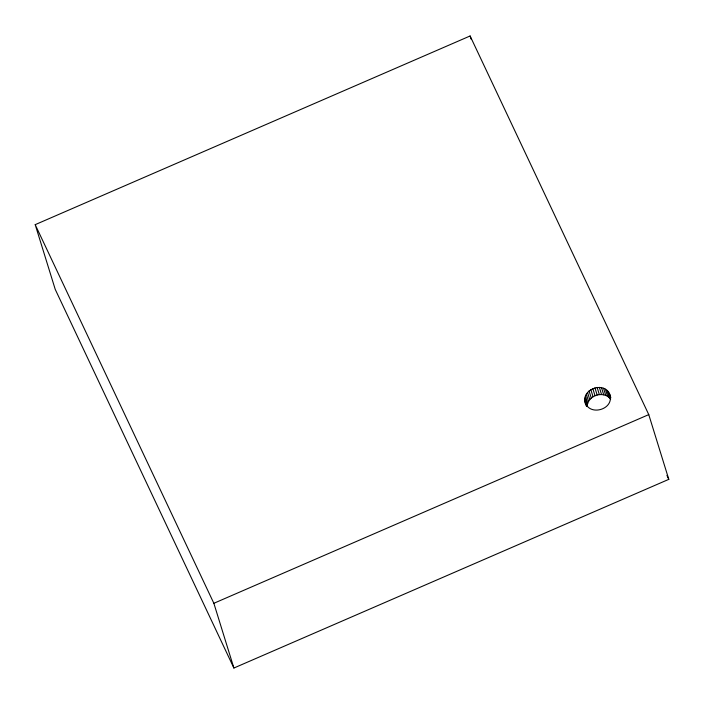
<?xml version="1.0" encoding="UTF-8"?>
<svg xmlns="http://www.w3.org/2000/svg" width="704" height="704" viewBox="0 0 704 704"><rect width="100%" height="100%" fill="white"/><g stroke="black" fill="none" stroke-linecap="round" stroke-linejoin="round"><path stroke-width="1.06" d="M586.458 406.146C577.113 389.198 607.649 378.611 610.711 397.593M608.397 391.97L610.623 399.168C604.234 390.597 588.746 394.803 587.233 405.275L585.006 398.086M35.2 224.655L470.105 35.974L648.762 414.612L668.8 479.345L233.895 668.026L55.238 289.388L35.2 224.655L213.858 603.293L233.895 668.026M213.858 603.293L648.762 414.612M666.926 475.376L668.8 479.345M585.191 402.037C589.019 416.416 613.51 409.851 610.078 395.534M609.409 393.677L610.685 397.786M607.05 390.474L609.277 397.672M605.414 389.233L607.64 396.422M603.548 388.282L605.774 395.472M601.498 387.64L603.724 394.838M599.333 387.35L601.559 394.539M597.115 387.402L599.342 394.592M594.915 387.798L597.142 394.988M592.794 388.529L595.021 395.718M590.823 389.576L593.05 396.766M589.054 390.896L591.281 398.086M587.55 392.462L589.776 399.652M586.353 394.214L588.579 401.403M585.499 396.106L587.726 403.304M584.91 400.083L586.819 406.243M470.105 35.974L471.082 39.107"/></g></svg>
